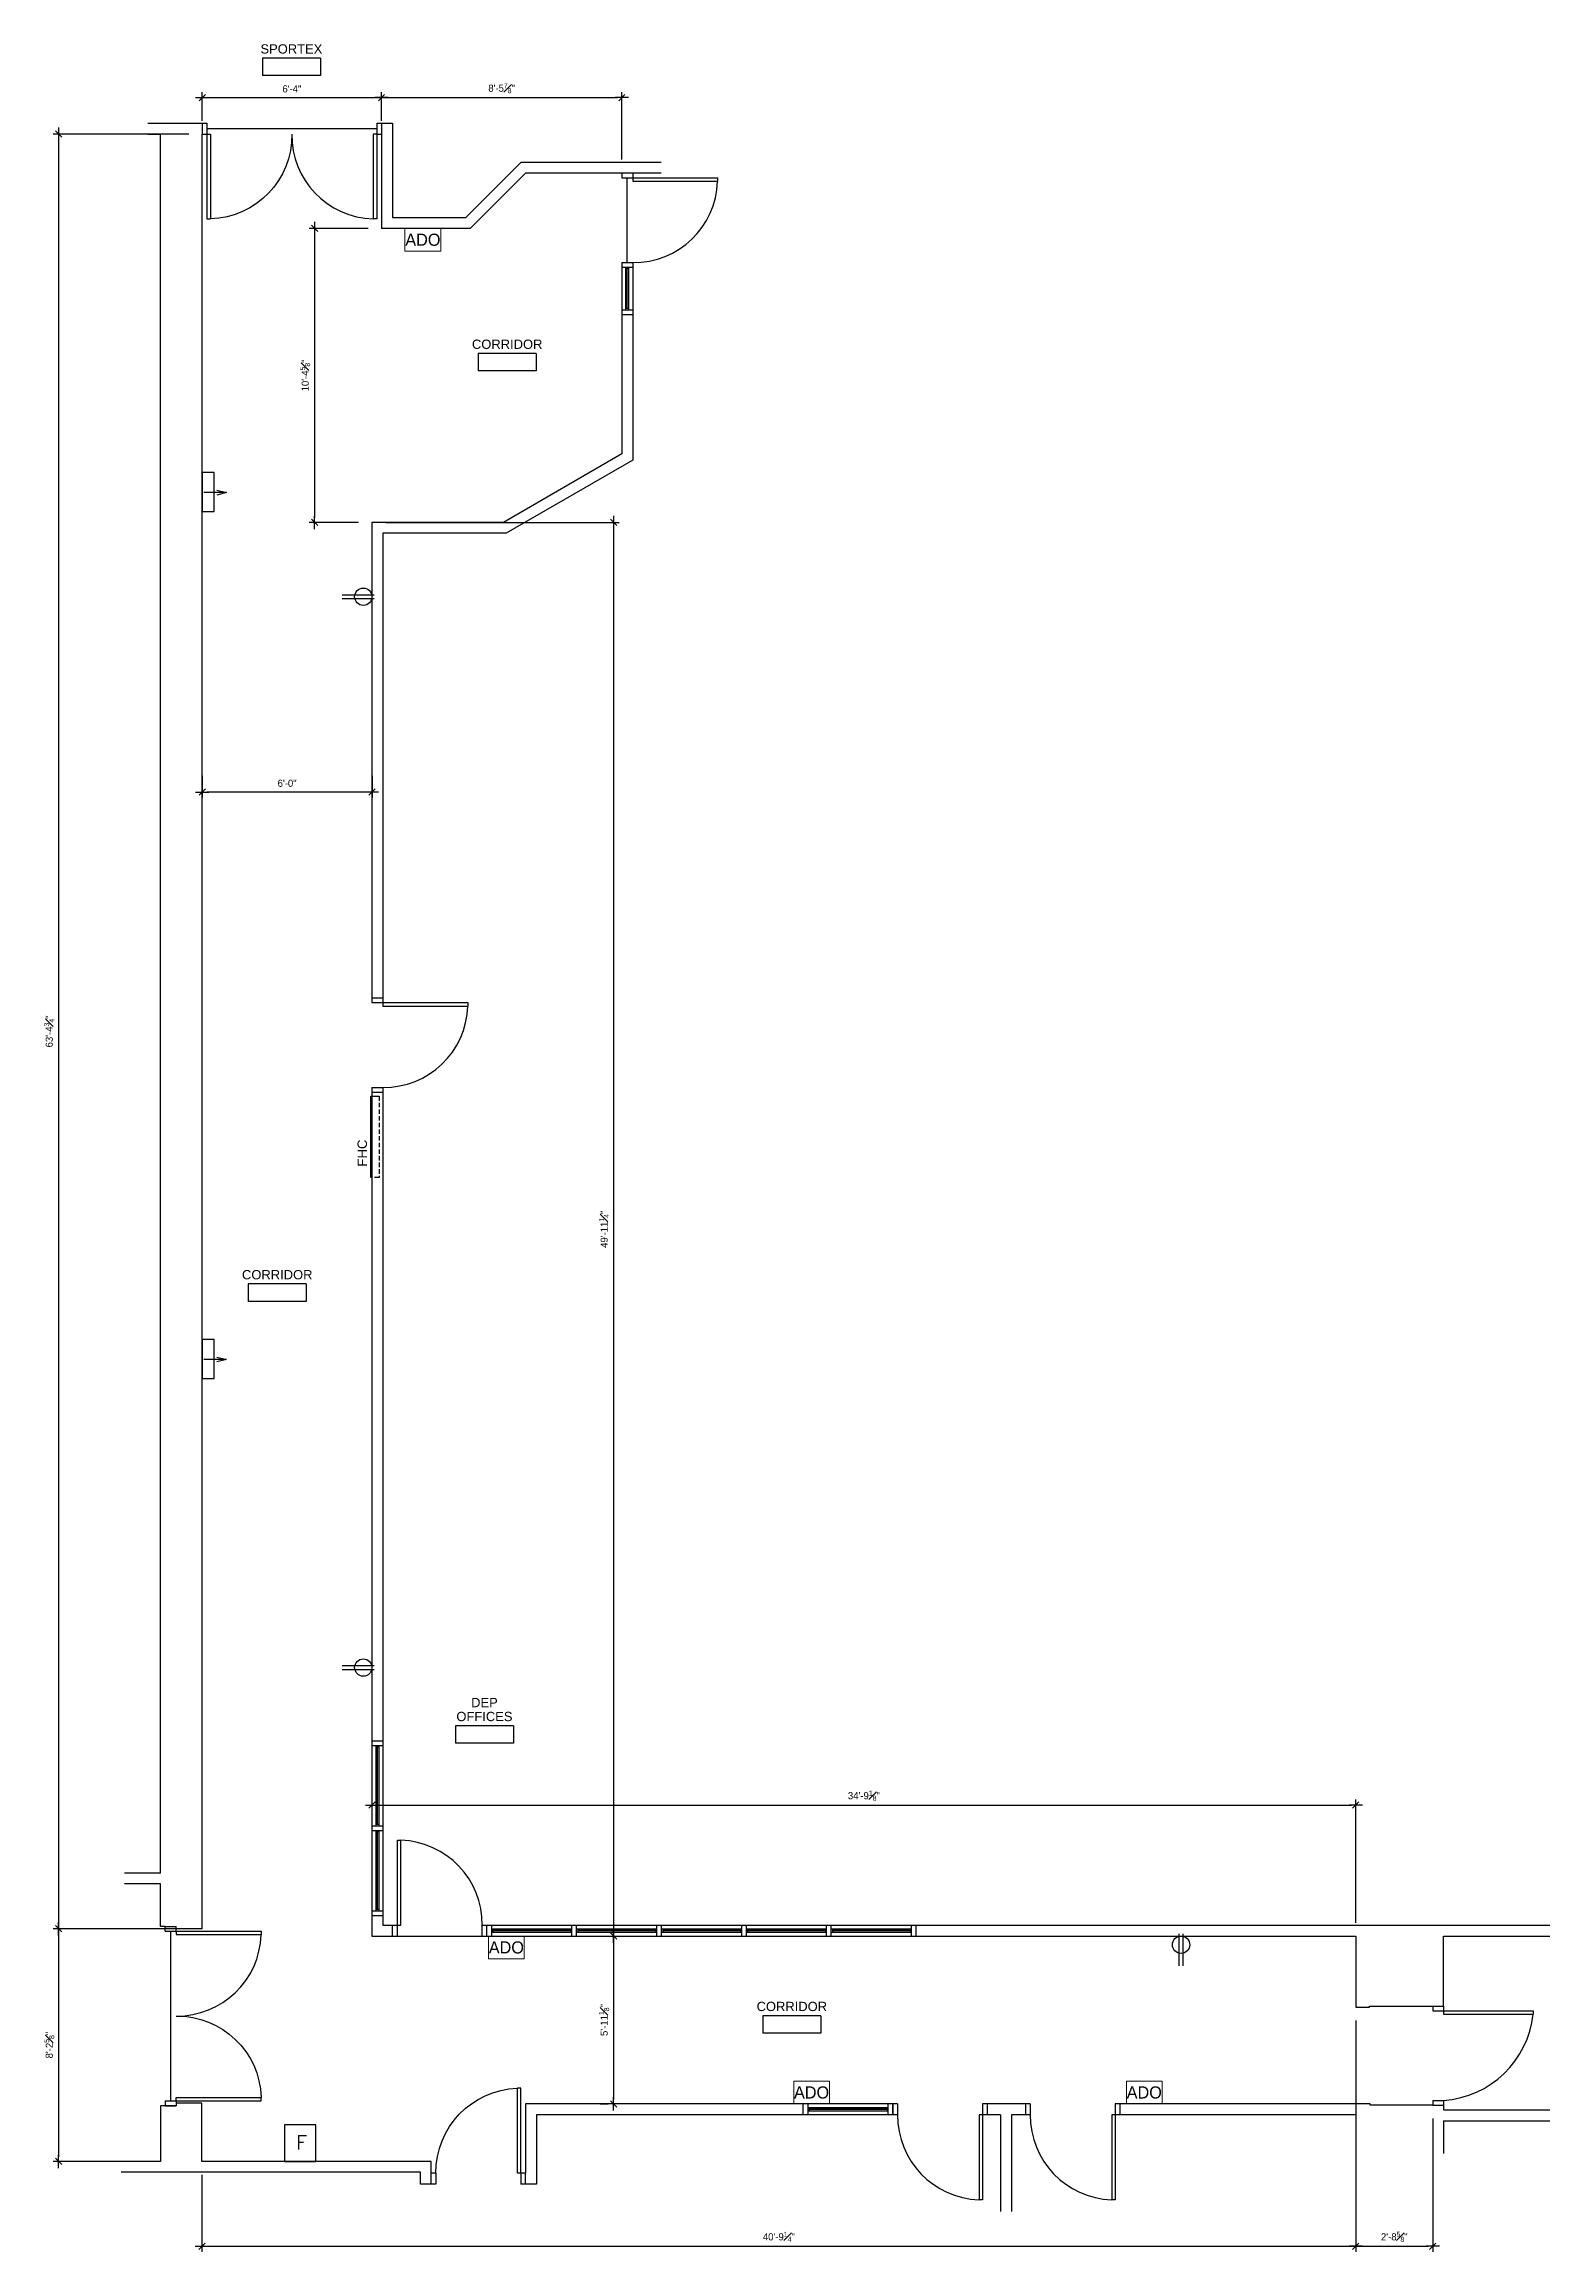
# Model space of a CAD drawing. Header units: inches. Extents: x 570 to 1209, y 2900 to 3836.
import ezdxf
from ezdxf.enums import TextEntityAlignment as Align

# ---------------------------------------------------------------- set-up
doc = ezdxf.new("R2010")
doc.units = ezdxf.units.IN
doc.header["$LTSCALE"] = 15
doc.header["$MEASUREMENT"] = 0
doc.header["$PDMODE"] = 3
doc.linetypes.add('HIDDEN2', pattern=[0.1875, 0.125, -0.0625])
doc.layers.get('DEFPOINTS').update_dxf_attribs({"color": 1})
for name, color, linetype in [('DIMS', 8, 'Continuous'), ('FLOOR', 8, 'Continuous'), ('RMAREA', 8, 'Continuous'), ('RMNAME', 11, 'Continuous'), ('RMNUMBER', 8, 'Continuous'), ('XDOOR', 9, 'Continuous'), ('XFIRE', 1, 'Continuous'), ('XMECHANICAL', 7, 'Continuous'), ('XPLUMBING', 7, 'Continuous'), ('XWALL', 5, 'Continuous'), ('XWINDOW', 8, 'Continuous')]:
    doc.layers.add(name, color=color, linetype=linetype)
doc.layers.add('SYMBOLS - Receptacle & power', color=8, linetype='Continuous', lineweight=13)
doc.styles.add('Arial', font='arial.ttf')
doc.styles.add('DIMENSIONS', font='Dimnsion.shx')
doc.styles.add('Geneva', font='')
doc.styles.get("Standard").update_dxf_attribs({"font": 'romans.shx'})
doc.styles.get('Geneva').set_extended_font_data('Geneva')
doc.dimstyles.new('TT-A-48', dxfattribs={"dimscale": 48, "dimtxt": 0.062992, "dimasz": 0.03906, "dimexe": 0.04921, "dimexo": 0.11811, "dimgap": 0.03937, "dimtad": 1, "dimdec": 4, "dimzin": 3, "dimdsep": 46, "dimlunit": 4, "dimtxsty": 'DIMENSIONS', "dimblk1": 'tick', "dimblk2": 'tick', "dimsah": 1, "dimcen": 0.09, "dimclrd": 256, "dimclre": 256, "dimadec": 0, "dimazin": 0, "dimtfac": 0.7, "dimtdec": 4, "dimtix": 1, "dimtmove": 2, "dimatfit": 3, "dimldrblk": 'arrow', "dimfxl": 0, "dimfrac": 1, "dimtolj": 1, "dimtzin": 0, "dimarcsym": 0})

# ---------------------------------------------------------------- blocks, each defined once
blk = doc.blocks.new('DOOR_36')
at = {"ltscale": 0.1}
for p, q in [((0, 0), (0, 36)), ((1.5, 0), (1.5, 35.99)), ((0, 0), (1.5, 0))]:
    blk.add_line(p, q, dxfattribs=at)
blk.add_line((0, 36), (1.5, 36))
blk.add_arc((0.45, 0.44), 35.56, 359.29126, 88.30061, dxfattribs=at)
blk = doc.blocks.new('RMTAG')
at = {"layer": 'RMNUMBER', "color": 8}
for p, q in [((5, 3), (-5, 3)), ((-5, 3), (-5, 0)), ((5, 3), (5, 0)), ((5, 0), (-5, 0))]:
    blk.add_line(p, q, dxfattribs=at)
at = {"layer": 'RMAREA'}
blk.add_attdef('AREA', text='', height=1.4, dxfattribs=at).set_placement((0, 1.5), align=Align.CENTER)
at = {"layer": 'RMNAME'}
for tag, p in [('ROOM', (0, 6.2)), ('NAME', (0, 3.8))]:
    blk.add_attdef(tag, text='', height=1.6, dxfattribs=at).set_placement(p, align=Align.CENTER)
at = {"layer": 'RMNUMBER'}
blk.add_attdef('RMNO', text='', height=1.6, dxfattribs=at).set_placement((0, 0.7), align=Align.CENTER)
blk = doc.blocks.new('DOOR 38')
at = {"ltscale": 0.1}
for p, q in [((0, -0.03), (38, -0.03)), ((0, -0.03), (0, -1.53)), ((0, -1.53), (37.99, -1.53))]:
    blk.add_line(p, q, dxfattribs=at)
blk.add_line((38, -0.03), (38, -1.53))
blk.add_arc((-2.85, 2.98), 41.08, 273.97644, 353.70209, dxfattribs=at)
blk = doc.blocks.new('tick')
blk.add_line((1.5, 0), (-1.5, 0))
at = {"color": 11}
blk.add_line((-0.71, -0.71), (0.71, 0.71), dxfattribs=at)
blk = doc.blocks.new('Parametric Object-861')
at = {"layer": 'SYMBOLS - Receptacle & power', "lineweight": 25}
for p, q in [((-42.3164, 0), (-42.3418, 703.0212)), ((42.3418, 0), (42.3418, 703.0212))]:
    blk.add_line(p, q, dxfattribs=at)
blk.add_ellipse((0, 465.6582), major_axis=(0, 190.5), ratio=1, dxfattribs=at)
at = {"layer": 'SYMBOLS - Receptacle & power', "color": 0, "flags": 1}
for tag in ['Trip', 'V.A.___Watts', 'Voltage', 'Wire_Size', 'Circuit_#', 'Conduit_Size', 'Circuit_Type', 'Name', 'Remarks', 'Phase___Pole', 'UID', 'ID']:
    blk.add_attdef(tag, (305495.0212, 2966.9788), '', height=0.18, dxfattribs=at)
blk = doc.blocks.new('*D73')
at = {"layer": 'DEFPOINTS', "color": 0}
for p in [(637.51, 3797.78), (576.62, 3037.04), (637.51, 3037.04)]:
    blk.add_point(p, dxfattribs=at)
at = {"layer": 'DIMS', "lineweight": -2}
for p, q in [((631.84, 3797.78), (574.26, 3797.78)), ((576.62, 3795.9), (576.62, 3038.92)), ((631.84, 3037.04), (574.26, 3037.04))]:
    blk.add_line(p, q, dxfattribs=at)
at = {"layer": 'DIMS', "lineweight": -2, "xscale": 1.87488, "yscale": 1.87488, "zscale": 1.87488}
for p, rotation in [((576.62, 3797.78), 90), ((576.62, 3037.04), 270)]:
    blk.add_blockref('tick', p, dxfattribs=dict(at, rotation=rotation))
at = {"layer": 'DIMS', "color": 0, "insert": (572.62, 3417.41), "char_height": 3.0236, "attachment_point": 5, "rotation": 90, "style": 'DIMENSIONS'}
blk.add_mtext('\\A1;63\'-4{\\H0.700000x;\\S3#4;}"', dxfattribs=at)
blk = doc.blocks.new('arrow')
at = {"color": 0}
blk.add_solid([(-2.78, -0.39), (-2.47, -0.02), (0, 0), (-2.29, 0.42)], dxfattribs=at)
blk = doc.blocks.new('*D74')
at = {"layer": 'DEFPOINTS', "color": 0}
for p in [(637.51, 3531.42), (709.48, 3531.42), (637.51, 3518.88)]:
    blk.add_point(p, dxfattribs=at)
at = {"layer": 'DIMS', "lineweight": -2}
for p, q in [((637.51, 3525.75), (637.51, 3516.52)), ((707.6, 3518.88), (639.38, 3518.88)), ((709.48, 3525.75), (709.48, 3516.52))]:
    blk.add_line(p, q, dxfattribs=at)
at = {"layer": 'DIMS', "lineweight": -2, "xscale": 1.87488, "yscale": 1.87488, "zscale": 1.87488, "rotation": 180}
blk.add_blockref('tick', (637.51, 3518.88), dxfattribs=at)
at = {"layer": 'DIMS', "lineweight": -2, "xscale": 1.87488, "yscale": 1.87488, "zscale": 1.87488}
blk.add_blockref('tick', (709.48, 3518.88), dxfattribs=at)
at = {"layer": 'DIMS', "color": 0, "insert": (673.49, 3522.57), "char_height": 3.024, "attachment_point": 5, "style": 'DIMENSIONS'}
blk.add_mtext('\\A1;6\'-0"', dxfattribs=at)
blk = doc.blocks.new('*D75')
at = {"layer": 'DEFPOINTS', "color": 0}
for p in [(713.51, 3813.22), (637.51, 3797.78), (713.51, 3797.78)]:
    blk.add_point(p, dxfattribs=at)
at = {"layer": 'DIMS', "lineweight": -2}
for p, q in [((637.51, 3803.45), (637.51, 3815.58)), ((639.38, 3813.22), (711.63, 3813.22)), ((713.51, 3803.45), (713.51, 3815.58))]:
    blk.add_line(p, q, dxfattribs=at)
at = {"layer": 'DIMS', "lineweight": -2, "xscale": 1.87488, "yscale": 1.87488, "zscale": 1.87488, "rotation": 180}
blk.add_blockref('tick', (637.51, 3813.22), dxfattribs=at)
at = {"layer": 'DIMS', "lineweight": -2, "xscale": 1.87488, "yscale": 1.87488, "zscale": 1.87488}
blk.add_blockref('tick', (713.51, 3813.22), dxfattribs=at)
at = {"layer": 'DIMS', "color": 0, "insert": (675.51, 3816.91), "char_height": 3.024, "attachment_point": 5, "style": 'DIMENSIONS'}
blk.add_mtext('\\A1;6\'-4"', dxfattribs=at)
blk = doc.blocks.new('*D76')
at = {"layer": 'DEFPOINTS', "color": 0}
for p in [(815.4, 3813.22), (713.51, 3797.78), (815.4, 3781.29)]:
    blk.add_point(p, dxfattribs=at)
at = {"layer": 'DIMS', "lineweight": -2}
for p, q in [((713.51, 3803.45), (713.51, 3815.58)), ((715.38, 3813.22), (813.52, 3813.22)), ((815.4, 3786.96), (815.4, 3815.58))]:
    blk.add_line(p, q, dxfattribs=at)
at = {"layer": 'DIMS', "lineweight": -2, "xscale": 1.87488, "yscale": 1.87488, "zscale": 1.87488, "rotation": 180}
blk.add_blockref('tick', (713.51, 3813.22), dxfattribs=at)
at = {"layer": 'DIMS', "lineweight": -2, "xscale": 1.87488, "yscale": 1.87488, "zscale": 1.87488}
blk.add_blockref('tick', (815.4, 3813.22), dxfattribs=at)
at = {"layer": 'DIMS', "color": 0, "insert": (764.45, 3817.22), "char_height": 3.0236, "attachment_point": 5, "style": 'DIMENSIONS'}
blk.add_mtext('\\A1;8\'-5{\\H0.700000x;\\S7#8;}"', dxfattribs=at)
blk = doc.blocks.new('*D80')
at = {"layer": 'DEFPOINTS', "color": 0}
for p in [(709.48, 3633.17), (709.48, 3033.92), (811.92, 3033.92)]:
    blk.add_point(p, dxfattribs=at)
at = {"layer": 'DIMS', "lineweight": -2}
for p, q in [((715.15, 3633.17), (814.28, 3633.17)), ((811.92, 3631.29), (811.92, 3035.79)), ((715.15, 3033.92), (814.28, 3033.92))]:
    blk.add_line(p, q, dxfattribs=at)
at = {"layer": 'DIMS', "lineweight": -2, "xscale": 1.87488, "yscale": 1.87488, "zscale": 1.87488}
for p, rotation in [((811.92, 3633.17), 90), ((811.92, 3033.92), 270)]:
    blk.add_blockref('tick', p, dxfattribs=dict(at, rotation=rotation))
at = {"layer": 'DIMS', "color": 0, "insert": (807.91, 3333.54), "char_height": 3.0236, "attachment_point": 5, "rotation": 90, "style": 'DIMENSIONS'}
blk.add_mtext('\\A1;49\'-11{\\H0.700000x;\\S1#4;}"', dxfattribs=at)
blk = doc.blocks.new('*D81')
at = {"layer": 'DEFPOINTS', "color": 0}
for p in [(1126.6, 3089.44), (709.48, 3033.92), (1126.6, 3033.92)]:
    blk.add_point(p, dxfattribs=at)
at = {"layer": 'DIMS', "lineweight": -2}
for p, q in [((709.48, 3039.58), (709.48, 3091.8)), ((711.35, 3089.44), (1124.73, 3089.44)), ((1126.6, 3039.58), (1126.6, 3091.8))]:
    blk.add_line(p, q, dxfattribs=at)
at = {"layer": 'DIMS', "lineweight": -2, "xscale": 1.87488, "yscale": 1.87488, "zscale": 1.87488, "rotation": 180}
blk.add_blockref('tick', (709.48, 3089.44), dxfattribs=at)
at = {"layer": 'DIMS', "lineweight": -2, "xscale": 1.87488, "yscale": 1.87488, "zscale": 1.87488}
blk.add_blockref('tick', (1126.6, 3089.44), dxfattribs=at)
at = {"layer": 'DIMS', "color": 0, "insert": (918.04, 3093.44), "char_height": 3.0236, "attachment_point": 5, "style": 'DIMENSIONS'}
blk.add_mtext('\\A1;34\'-9{\\H0.700000x;\\S1#8;}"', dxfattribs=at)
blk = doc.blocks.new('*D82')
at = {"layer": 'DEFPOINTS', "color": 0}
for p in [(1126.6, 3003.79), (637.35, 2938.42), (1126.6, 2902.44)]:
    blk.add_point(p, dxfattribs=at)
at = {"layer": 'DIMS', "lineweight": -2}
for p, q in [((1126.6, 2998.12), (1126.6, 2900.08)), ((637.35, 2932.75), (637.35, 2900.08)), ((639.23, 2902.44), (1124.73, 2902.44))]:
    blk.add_line(p, q, dxfattribs=at)
at = {"layer": 'DIMS', "lineweight": -2, "xscale": 1.87488, "yscale": 1.87488, "zscale": 1.87488, "rotation": 180}
blk.add_blockref('tick', (637.35, 2902.44), dxfattribs=at)
at = {"layer": 'DIMS', "lineweight": -2, "xscale": 1.87488, "yscale": 1.87488, "zscale": 1.87488}
blk.add_blockref('tick', (1126.6, 2902.44), dxfattribs=at)
at = {"layer": 'DIMS', "color": 0, "insert": (881.98, 2906.45), "char_height": 3.0236, "attachment_point": 5, "style": 'DIMENSIONS'}
blk.add_mtext('\\A1;40\'-9{\\H0.700000x;\\S1#4;}"', dxfattribs=at)
blk = doc.blocks.new('*D83')
at = {"layer": 'DEFPOINTS', "color": 0}
for p in [(637.51, 3037.04), (576.62, 2938.42), (619.85, 2938.42)]:
    blk.add_point(p, dxfattribs=at)
at = {"layer": 'DIMS', "lineweight": -2}
for p, q in [((631.84, 3037.04), (574.26, 3037.04)), ((576.62, 3035.17), (576.62, 2940.29)), ((614.18, 2938.42), (574.26, 2938.42))]:
    blk.add_line(p, q, dxfattribs=at)
at = {"layer": 'DIMS', "lineweight": -2, "xscale": 1.87488, "yscale": 1.87488, "zscale": 1.87488}
for p, rotation in [((576.62, 3037.04), 90), ((576.62, 2938.42), 270)]:
    blk.add_blockref('tick', p, dxfattribs=dict(at, rotation=rotation))
at = {"layer": 'DIMS', "color": 0, "insert": (572.62, 2987.73), "char_height": 3.0236, "attachment_point": 5, "rotation": 90, "style": 'DIMENSIONS'}
blk.add_mtext('\\A1;8\'-2{\\H0.700000x;\\S5#8;}"', dxfattribs=at)
blk = doc.blocks.new('*D84')
at = {"layer": 'DEFPOINTS', "color": 0}
for p in [(811.92, 3033.92), (811.92, 2962.79), (811.92, 2962.79)]:
    blk.add_point(p, dxfattribs=at)
at = {"layer": 'DIMS', "lineweight": -2}
for p, q in [((806.25, 3033.92), (809.55, 3033.92)), ((811.92, 3032.04), (811.92, 2964.67)), ((806.25, 2962.79), (809.55, 2962.79))]:
    blk.add_line(p, q, dxfattribs=at)
at = {"layer": 'DIMS', "lineweight": -2, "xscale": 1.87488, "yscale": 1.87488, "zscale": 1.87488}
for p, rotation in [((811.92, 3033.92), 90), ((811.92, 2962.79), 270)]:
    blk.add_blockref('tick', p, dxfattribs=dict(at, rotation=rotation))
at = {"layer": 'DIMS', "color": 0, "insert": (807.91, 2998.35), "char_height": 3.0236, "attachment_point": 5, "rotation": 90, "style": 'DIMENSIONS'}
blk.add_mtext('\\A1;5\'-11{\\H0.700000x;\\S1#8;}"', dxfattribs=at)
blk = doc.blocks.new('*D85')
at = {"layer": 'DEFPOINTS', "color": 0}
for p in [(1126.6, 3003.79), (1159.23, 2962.29), (1159.23, 2902.44)]:
    blk.add_point(p, dxfattribs=at)
at = {"layer": 'DIMS', "lineweight": -2}
for p, q in [((1126.6, 2998.12), (1126.6, 2900.08)), ((1159.23, 2956.62), (1159.23, 2900.08)), ((1128.48, 2902.44), (1157.35, 2902.44))]:
    blk.add_line(p, q, dxfattribs=at)
at = {"layer": 'DIMS', "lineweight": -2, "xscale": 1.87488, "yscale": 1.87488, "zscale": 1.87488, "rotation": 180}
blk.add_blockref('tick', (1126.6, 2902.44), dxfattribs=at)
at = {"layer": 'DIMS', "lineweight": -2, "xscale": 1.87488, "yscale": 1.87488, "zscale": 1.87488}
blk.add_blockref('tick', (1159.23, 2902.44), dxfattribs=at)
at = {"layer": 'DIMS', "color": 0, "insert": (1142.92, 2906.45), "char_height": 3.0236, "attachment_point": 5, "style": 'DIMENSIONS'}
blk.add_mtext('\\A1;2\'-8{\\H0.700000x;\\S5#8;}"', dxfattribs=at)
blk = doc.blocks.new('*D86')
at = {"layer": 'DEFPOINTS', "color": 0}
for p in [(713.51, 3757.78), (685.14, 3633.17), (709.48, 3633.17)]:
    blk.add_point(p, dxfattribs=at)
at = {"layer": 'DIMS', "lineweight": -2}
for p, q in [((707.84, 3757.78), (682.78, 3757.78)), ((685.14, 3755.9), (685.14, 3635.04)), ((703.81, 3633.17), (682.78, 3633.17))]:
    blk.add_line(p, q, dxfattribs=at)
at = {"layer": 'DIMS', "lineweight": -2, "xscale": 1.87488, "yscale": 1.87488, "zscale": 1.87488}
for p, rotation in [((685.14, 3757.78), 90), ((685.14, 3633.17), 270)]:
    blk.add_blockref('tick', p, dxfattribs=dict(at, rotation=rotation))
at = {"layer": 'DIMS', "color": 0, "insert": (681.14, 3695.47), "char_height": 3.0236, "attachment_point": 5, "rotation": 90, "style": 'DIMENSIONS'}
blk.add_mtext('\\A1;10\'-4{\\H0.700000x;\\S5#8;}"', dxfattribs=at)

msp = doc.modelspace()

# ---------------------------------------------------------------- linework, layer by layer
at = {"layer": 'FLOOR'}
for p, q in [((639.50917, 3800.09177), (711.50917, 3800.09177)), ((817.70797, 3743.29057), (817.70797, 3779.29057)), ((624.166, 2964.04057), (624.166, 3036.04057))]:
    msp.add_line(p, q, dxfattribs=at)
at = {"layer": 'SYMBOLS - Receptacle & power', "lineweight": 18, "flags": 128}
for points in [[(723.46859, 3757.77927), (738.62607, 3757.77927), (738.62607, 3748.1336), (723.46859, 3748.1336)], [(758.86209, 3033.91557), (774.01957, 3033.91557), (774.01957, 3024.2699), (758.86209, 3024.2699)], [(888.26976, 2972.43624), (903.42724, 2972.43624), (903.42724, 2962.79057), (888.26976, 2962.79057)], [(1029.3359, 2972.43624), (1044.49338, 2972.43624), (1044.49338, 2962.79057), (1029.3359, 2962.79057)]]:
    msp.add_lwpolyline(points, close=True, dxfattribs=at)
at = {"layer": 'XDOOR'}
for p, q in [((637.50917, 3802.40427), (637.50917, 3797.77927)), ((639.50917, 3802.40427), (639.50917, 3797.77927)), ((711.50917, 3802.40427), (711.50917, 3797.77927)), ((713.50917, 3802.40427), (713.50917, 3797.77927)), ((815.39547, 3781.29057), (820.02047, 3781.29057)), ((815.39547, 3741.29057), (820.02047, 3741.29057)), ((709.4785, 3431.66557), (714.1035, 3431.66557)), ((709.4785, 3391.66557), (714.1035, 3391.66557)), ((621.8535, 3038.04057), (626.4785, 3038.04057)), ((621.8535, 3036.04057), (626.4785, 3036.04057)), ((718.2285, 3033.91557), (718.2285, 3038.54057)), ((758.2285, 3033.91557), (758.2285, 3038.54057)), ((760.2285, 3033.91557), (760.2285, 3038.54057)), ((796.2285, 3033.91557), (796.2285, 3038.54057)), ((832.2285, 3033.91557), (832.2285, 3038.54057)), ((868.2285, 3033.91557), (868.2285, 3038.54057)), ((904.2285, 3033.91557), (904.2285, 3038.54057)), ((1159.2285, 3004.29057), (1163.8535, 3004.29057)), ((621.8535, 2964.04057), (626.4785, 2964.04057)), ((621.8535, 2964.04057), (621.8535, 2962.04057)), ((621.8535, 2962.04057), (626.4785, 2962.04057)), ((894.3535, 2958.16557), (894.3535, 2962.79057)), ((930.3535, 2962.79057), (930.3535, 2958.16557)), ((970.3535, 2962.79057), (970.3535, 2958.16557)), ((986.6035, 2962.79057), (986.6035, 2958.16557)), ((1026.6035, 2962.79057), (1026.6035, 2958.16557)), ((1159.2285, 2962.29057), (1163.8535, 2962.29057)), ((734.6035, 2928.79057), (734.6035, 2933.41557)), ((774.6035, 2928.79057), (774.6035, 2933.41557))]:
    msp.add_line(p, q, dxfattribs=at)
at = {"layer": 'XFIRE'}
for p, q in [((708.9785, 3355.54057), (708.9785, 3389.91557)), ((709.4785, 3389.91557), (709.4785, 3355.54057)), ((709.4785, 3389.91557), (712.4785, 3389.91557)), ((709.4785, 3355.54057), (708.9785, 3355.54057))]:
    msp.add_line(p, q, dxfattribs=at)
at = {"layer": 'XFIRE', "linetype": 'HIDDEN2'}
for p, q in [((708.9785, 3389.91557), (710.9785, 3389.91557)), ((712.4785, 3389.91557), (712.4785, 3355.54057)), ((712.4785, 3355.54057), (709.4785, 3355.54057))]:
    msp.add_line(p, q, dxfattribs=at)
at = {"layer": 'XMECHANICAL'}
for points in [[(637.50917, 3637.77927), (642.50917, 3637.77927), (642.50917, 3654.27927), (637.50917, 3654.27927)], [(637.50917, 3270.27927), (642.50917, 3270.27927), (642.50917, 3286.77927), (637.50917, 3286.77927)]]:
    msp.add_lwpolyline(points, close=True, dxfattribs=at)
at = {"layer": 'XPLUMBING'}
msp.add_lwpolyline([(672.3535, 2938.41557), (685.6035, 2938.41557), (685.6035, 2953.91557), (672.3535, 2953.91557)], close=True, dxfattribs=at)
at = {"layer": 'XWALL'}
for p, q in [((614.41115, 3802.40427), (639.50917, 3802.40427)), ((711.50917, 3802.40427), (718.13417, 3802.40427)), ((718.13417, 3802.40427), (718.13417, 3762.40427)), ((614.41115, 3797.77927), (619.8535, 3797.77927)), ((619.8535, 3060.66557), (619.8535, 3797.77927)), ((637.50917, 3037.04057), (637.50917, 3797.77927)), ((637.50917, 3797.77927), (639.50917, 3797.77927)), ((711.50917, 3797.77927), (713.50917, 3797.77927)), ((713.50917, 3797.77927), (713.50917, 3757.77927)), ((749.21844, 3762.40427), (772.72974, 3785.91557)), ((751.13417, 3757.77927), (774.64547, 3781.29057)), ((772.72974, 3785.91557), (832.02047, 3785.91557)), ((774.64547, 3781.29057), (815.39547, 3781.29057)), ((815.39547, 3781.29057), (815.39547, 3779.29057)), ((820.02047, 3781.29057), (820.02047, 3779.29057)), ((820.02047, 3781.29057), (832.02047, 3781.29057)), ((815.39547, 3779.29057), (820.02047, 3779.29057)), ((718.13417, 3762.40427), (749.21844, 3762.40427)), ((751.13417, 3757.77927), (713.50917, 3757.77927)), ((815.39547, 3743.29057), (820.02047, 3743.29057)), ((815.39547, 3743.29057), (815.39547, 3721.29057)), ((820.02047, 3743.29057), (820.02047, 3659.49533)), ((815.39547, 3721.29057), (815.39547, 3662.16557)), ((815.39547, 3662.16557), (765.166, 3633.16557)), ((820.02047, 3659.49533), (766.40527, 3628.54057)), ((637.50917, 3637.77927), (637.50917, 3654.27927)), ((765.166, 3633.16557), (709.4785, 3633.16557)), ((709.4785, 3633.16557), (709.4785, 3429.66557)), ((714.1035, 3628.54057), (714.1035, 3429.66557)), ((766.40527, 3628.54057), (714.1035, 3628.54057)), ((709.4785, 3429.66557), (714.1035, 3429.66557)), ((709.4785, 3393.66557), (714.1035, 3393.66557)), ((709.4785, 3393.66557), (709.4785, 3389.91557)), ((709.4785, 3393.66557), (709.4785, 3033.91557)), ((714.1035, 3393.66557), (714.1035, 3038.54057)), ((637.50917, 3270.27927), (637.50917, 3286.77927)), ((619.8535, 3060.66557), (604.55895, 3060.66557)), ((619.8535, 3056.04057), (604.55895, 3056.04057)), ((619.8535, 3038.04057), (619.8535, 3056.04057)), ((621.8535, 3038.04057), (619.8535, 3038.04057)), ((621.8535, 3036.04057), (621.8535, 3038.04057)), ((626.4785, 3036.04057), (626.4785, 3038.04057)), ((637.50917, 3037.04057), (626.4785, 3037.04057)), ((709.4785, 3033.91557), (720.2285, 3033.91557)), ((714.1035, 3038.54057), (720.2285, 3038.54057)), ((720.2285, 3033.91557), (720.2285, 3038.54057)), ((756.2285, 3033.91557), (756.2285, 3038.54057)), ((756.2285, 3033.91557), (1126.6035, 3033.91557)), ((756.4785, 3038.54057), (1208.88104, 3038.54057)), ((1126.6035, 3033.91557), (1126.6035, 3003.79057)), ((1163.8535, 3004.29057), (1163.8535, 3033.91557)), ((1163.8535, 3033.91557), (1208.88104, 3033.91557)), ((1132.4785, 3003.79057), (1132.4785, 3004.29057)), ((1132.4785, 3004.29057), (1159.2285, 3004.29057)), ((1159.2285, 3004.29057), (1159.2285, 3002.29057)), ((1163.8535, 3004.29057), (1163.8535, 3002.29057)), ((1126.6035, 3003.79057), (1132.4785, 3003.79057)), ((1159.2285, 3002.29057), (1163.8535, 3002.29057)), ((619.8535, 2962.04057), (619.8535, 2938.41557)), ((626.4785, 2962.04057), (619.8535, 2962.04057)), ((626.4785, 2964.04057), (626.4785, 2962.04057)), ((637.3535, 2963.04057), (626.4785, 2963.04057)), ((637.3535, 2938.41557), (637.3535, 2963.04057)), ((932.3535, 2962.79057), (774.6035, 2962.79057)), ((774.6035, 2962.79057), (774.6035, 2933.41557)), ((932.3535, 2958.16557), (779.2285, 2958.16557)), ((779.2285, 2958.16557), (779.2285, 2928.79057)), ((932.3535, 2962.79057), (932.3535, 2958.16557)), ((988.6035, 2962.79057), (968.3535, 2962.79057)), ((968.3535, 2962.79057), (968.3535, 2958.16557)), ((975.9785, 2958.16557), (968.3535, 2958.16557)), ((975.9785, 2958.16557), (975.9785, 2917.11571)), ((988.6035, 2958.16557), (980.6035, 2958.16557)), ((980.6035, 2958.16557), (980.6035, 2917.11571)), ((988.6035, 2962.79057), (988.6035, 2958.16557)), ((1132.7285, 2962.79057), (1024.6035, 2962.79057)), ((1024.6035, 2962.79057), (1024.6035, 2958.16557)), ((1126.6035, 2958.16557), (1024.6035, 2958.16557)), ((1126.6035, 2958.16557), (1126.6035, 2941.70282)), ((1132.7285, 2962.29057), (1132.7285, 2962.79057)), ((1159.2285, 2962.29057), (1132.7285, 2962.29057)), ((1159.2285, 2964.29057), (1163.8535, 2964.29057)), ((1159.2285, 2964.29057), (1159.2285, 2962.29057)), ((1163.8535, 2964.29057), (1163.8535, 2960.29057)), ((1163.8535, 2960.29057), (1208.88104, 2960.29057)), ((1163.8535, 2955.66557), (1163.8535, 2941.70282)), ((1163.8535, 2955.66557), (1208.88104, 2955.66557)), ((619.8535, 2938.41557), (603.15758, 2938.41557)), ((729.9785, 2933.79057), (603.15758, 2933.79057)), ((734.6035, 2938.41557), (637.3535, 2938.41557)), ((729.9785, 2928.79057), (729.9785, 2933.79057)), ((734.6035, 2933.41557), (734.6035, 2938.41557)), ((736.6035, 2933.41557), (734.6035, 2933.41557)), ((736.6035, 2933.41557), (736.6035, 2928.79057)), ((774.6035, 2933.41557), (772.6035, 2933.41557)), ((772.6035, 2933.41557), (772.6035, 2928.79057)), ((736.6035, 2928.79057), (729.9785, 2928.79057)), ((774.6035, 2928.79057), (772.6035, 2928.79057)), ((779.2285, 2928.79057), (772.6035, 2928.79057))]:
    msp.add_line(p, q, dxfattribs=at)
at = {"layer": 'XWINDOW'}
for p, q in [((817.02047, 3741.29057), (817.02047, 3723.29057)), ((817.02047, 3741.29057), (818.39547, 3741.29057)), ((818.39547, 3740.79057), (817.02047, 3740.79057)), ((817.68297, 3723.79057), (817.68297, 3740.79057)), ((817.73297, 3723.79057), (817.73297, 3740.79057)), ((818.39547, 3723.29057), (818.39547, 3741.29057)), ((815.39547, 3723.29057), (820.02047, 3723.29057)), ((815.39547, 3721.29057), (820.02047, 3721.29057)), ((818.39547, 3723.79057), (817.02047, 3723.79057)), ((709.4785, 3116.66557), (714.1035, 3116.66557)), ((709.4785, 3114.66557), (714.1035, 3114.66557)), ((711.1035, 3114.66557), (711.1035, 3080.66557)), ((711.1035, 3114.66557), (712.4785, 3114.66557)), ((712.4785, 3114.16557), (711.1035, 3114.16557)), ((711.766, 3081.16557), (711.766, 3114.16557)), ((711.816, 3081.16557), (711.816, 3114.16557)), ((712.4785, 3080.66557), (712.4785, 3114.66557)), ((709.4785, 3080.66557), (714.1035, 3080.66557)), ((712.4785, 3081.16557), (711.1035, 3081.16557)), ((709.4785, 3078.66557), (714.1035, 3078.66557)), ((711.1035, 3078.66557), (711.1035, 3044.66557)), ((712.4785, 3078.16557), (711.1035, 3078.16557)), ((711.766, 3045.16557), (711.766, 3078.16557)), ((711.816, 3045.16557), (711.816, 3078.16557)), ((712.4785, 3044.66557), (712.4785, 3078.66557)), ((709.4785, 3044.66557), (714.1035, 3044.66557)), ((709.4785, 3042.66557), (714.1035, 3042.66557)), ((712.4785, 3045.16557), (711.1035, 3045.16557)), ((794.2285, 3036.91557), (760.2285, 3036.91557)), ((760.2285, 3035.54057), (794.2285, 3035.54057)), ((760.7285, 3036.91557), (760.7285, 3035.54057)), ((793.7285, 3036.25307), (760.7285, 3036.25307)), ((793.7285, 3036.20307), (760.7285, 3036.20307)), ((793.7285, 3036.91557), (793.7285, 3035.54057)), ((794.2285, 3033.91557), (794.2285, 3038.54057)), ((796.2285, 3033.91557), (796.2285, 3038.54057)), ((830.2285, 3036.91557), (796.2285, 3036.91557)), ((796.2285, 3035.54057), (830.2285, 3035.54057)), ((796.7285, 3036.91557), (796.7285, 3035.54057)), ((829.7285, 3036.25307), (796.7285, 3036.25307)), ((829.7285, 3036.20307), (796.7285, 3036.20307)), ((829.7285, 3036.91557), (829.7285, 3035.54057)), ((830.2285, 3033.91557), (830.2285, 3038.54057)), ((832.2285, 3033.91557), (832.2285, 3038.54057)), ((866.2285, 3036.91557), (832.2285, 3036.91557)), ((832.2285, 3035.54057), (866.2285, 3035.54057)), ((832.7285, 3036.91557), (832.7285, 3035.54057)), ((865.7285, 3036.25307), (832.7285, 3036.25307)), ((865.7285, 3036.20307), (832.7285, 3036.20307)), ((865.7285, 3036.91557), (865.7285, 3035.54057)), ((866.2285, 3033.91557), (866.2285, 3038.54057)), ((868.2285, 3033.91557), (868.2285, 3038.54057)), ((902.2285, 3036.91557), (868.2285, 3036.91557)), ((868.2285, 3035.54057), (902.2285, 3035.54057)), ((868.7285, 3036.91557), (868.7285, 3035.54057)), ((901.7285, 3036.25307), (868.7285, 3036.25307)), ((901.7285, 3036.20307), (868.7285, 3036.20307)), ((901.7285, 3036.91557), (901.7285, 3035.54057)), ((902.2285, 3033.91557), (902.2285, 3038.54057)), ((904.2285, 3033.91557), (904.2285, 3038.54057)), ((938.2285, 3036.91557), (904.2285, 3036.91557)), ((904.2285, 3035.54057), (938.2285, 3035.54057)), ((904.7285, 3036.91557), (904.7285, 3035.54057)), ((937.7285, 3036.25307), (904.7285, 3036.25307)), ((937.7285, 3036.20307), (904.7285, 3036.20307)), ((937.7285, 3036.91557), (937.7285, 3035.54057)), ((938.2285, 3033.91557), (938.2285, 3038.54057)), ((940.2285, 3033.91557), (940.2285, 3038.54057)), ((892.3535, 2958.16557), (892.3535, 2962.79057)), ((894.3535, 2958.16557), (894.3535, 2962.79057)), ((928.3535, 2961.16557), (894.3535, 2961.16557)), ((894.3535, 2959.79057), (928.3535, 2959.79057)), ((894.8535, 2961.16557), (894.8535, 2959.79057)), ((927.8535, 2960.50307), (894.8535, 2960.50307)), ((927.8535, 2960.45307), (894.8535, 2960.45307)), ((927.8535, 2961.16557), (927.8535, 2959.79057)), ((928.3535, 2958.16557), (928.3535, 2962.79057)), ((930.3535, 2958.16557), (930.3535, 2962.79057))]:
    msp.add_line(p, q, dxfattribs=at)

# ---------------------------------------------------------------- block references
at = {"layer": 'RMNAME'}
ref = msp.add_blockref('RMTAG', (675.30364, 3822.56095), dxfattribs=dict(at, xscale=2.456692913385268, yscale=2.456692913386178, zscale=1.3))
ref.add_attrib('NAME', 'SPORTEX', dxfattribs={"height": 3.930709, "style": 'Arial'}).set_placement((675.30364, 3831.89638), align=Align.CENTER)
ref = msp.add_blockref('RMTAG', (766.80254, 3697.38428), dxfattribs=dict(at, xscale=2.456692913385268, yscale=2.456692913386178, zscale=1.3))
ref.add_attrib('NAME', 'CORRIDOR', dxfattribs={"height": 3.930709, "style": 'Arial'}).set_placement((766.80254, 3706.71971), align=Align.CENTER)
ref = msp.add_blockref('RMTAG', (669.30191, 3302.97514), dxfattribs=dict(at, xscale=2.456692913385268, yscale=2.456692913386178, zscale=1.3))
ref.add_attrib('NAME', 'CORRIDOR', dxfattribs={"height": 3.930709, "style": 'Arial'}).set_placement((669.30191, 3312.31057), align=Align.CENTER)
ref = msp.add_blockref('RMTAG', (757.15013, 3115.71079), dxfattribs=dict(at, xscale=2.456692913385268, yscale=2.456692913386178, zscale=1.3))
ref.add_attrib('ROOM', 'DEP', dxfattribs={"height": 3.930709, "style": 'Arial'}).set_placement((757.15013, 3130.94229), align=Align.CENTER)
ref.add_attrib('NAME', 'OFFICES', dxfattribs={"height": 3.930709, "style": 'Arial'}).set_placement((757.15013, 3125.04623), align=Align.CENTER)
ref = msp.add_blockref('RMTAG', (887.49083, 2992.80209), dxfattribs=dict(at, xscale=2.456692913385268, yscale=2.456692913386178, zscale=1.3))
ref.add_attrib('NAME', 'CORRIDOR', dxfattribs={"height": 3.930709, "style": 'Arial'}).set_placement((887.49083, 3002.13752), align=Align.CENTER)
at = {"layer": 'SYMBOLS - Receptacle & power', "xscale": 0.01929133858267716, "yscale": 0.01929133858267716, "zscale": 0.01929133858267716, "rotation": 270}
for p in [(696.82033, 3601.66557), (696.82033, 3147.76354)]:
    msp.add_blockref('Parametric Object-861', p, dxfattribs=at)
at = {"layer": 'SYMBOLS - Receptacle & power', "xscale": 0.01929133858267716, "yscale": 0.01929133858267716, "zscale": 0.01929133858267716}
msp.add_blockref('Parametric Object-861', (1052.53317, 3021.2574), dxfattribs=at)
at = {"layer": 'XDOOR', "xscale": -1}
for p, rotation in [((639.50917, 3797.77927), 180), ((626.4785, 2964.04057), 270)]:
    msp.add_blockref('DOOR_36', p, dxfattribs=dict(at, rotation=rotation))
at = {"layer": 'XDOOR'}
for p, rotation in [((711.50917, 3797.77927), 180), ((820.02047, 3779.29057), 270), ((714.1035, 3429.66557), 270), ((626.4785, 3036.04057), 270), ((968.3535, 2958.16557), 180), ((1024.6035, 2958.16557), 180)]:
    msp.add_blockref('DOOR_36', p, dxfattribs=dict(at, rotation=rotation))
for name, p in [('DOOR_36', (720.2285, 3038.54057)), ('DOOR 38', (1163.8535, 3002.29057))]:
    msp.add_blockref(name, p, dxfattribs=at)
at = {"layer": 'XDOOR', "xscale": -1}
msp.add_blockref('DOOR_36', (772.6035, 2933.41557), dxfattribs=at)

# ---------------------------------------------------------------- texts
at = {"layer": 'SYMBOLS - Receptacle & power', "char_height": 5.139612, "attachment_point": 5, "line_spacing_factor": 1.060906, "style": 'Geneva'}
for insert in [(731.04733, 3752.95644), (766.44083, 3029.09274), (895.8485, 2967.61341), (1036.91464, 2967.61341)]:
    msp.add_mtext('ADO', dxfattribs=dict(at, insert=insert))
at = {"layer": 'XFIRE', "insert": (703.3476, 3360.08662), "char_height": 4, "width": 23.5625, "attachment_point": 1, "rotation": 90}
msp.add_mtext('{\\fArial|b0|i0|c0|p34;FHC}', dxfattribs=at)
at = {"layer": 'XPLUMBING', "insert": (677.29111, 2949.46229), "char_height": 6, "width": 22.3125, "attachment_point": 1}
msp.add_mtext('F', dxfattribs=at)

# ---------------------------------------------------------------- dimensions: what is measured, and where the dimension line sits
at = {"layer": 'DIMS'}
for base, p1, p2, picture, middle in [((713.50917, 3813.21584), (637.50917, 3797.77927), (713.50917, 3797.77927), '*D75', (675.50917, 3816.90537)), ((815.39547, 3813.21584), (713.50917, 3797.77927), (815.39547, 3781.29057), '*D76', (764.45232, 3817.22213)), ((637.50917, 3518.88111), (709.4785, 3531.41557), (637.50917, 3531.41557), '*D74', (673.49384, 3522.57064)), ((1126.6035, 3089.43773), (709.4785, 3033.91557), (1126.6035, 3033.91557), '*D81', (918.041, 3093.44403)), ((1126.6035, 2902.44344), (637.3535, 2938.41557), (1126.6035, 3003.79057), '*D82', (881.9785, 2906.44973)), ((1159.2285, 2902.44344), (1126.6035, 3003.79057), (1159.2285, 2962.29057), '*D85', (1142.916, 2906.44973))]:
    dim = msp.add_linear_dim(base=base, p1=p1, p2=p2, dimstyle='TT-A-48', dxfattribs=at)
    dim.commit()
    dim.dimension.update_dxf_attribs({"geometry": picture, "text_midpoint": middle})
for base, p1, p2, angle, picture, middle in [((576.6243, 3037.04057), (637.50917, 3797.77927), (637.50917, 3037.04057), 270, '*D73', (572.61801, 3417.40992)), ((685.14468, 3633.16557), (713.50917, 3757.77927), (709.4785, 3633.16557), 90, '*D86', (681.13839, 3695.47242)), ((811.91574, 3033.91557), (709.4785, 3633.16557), (709.4785, 3033.91557), 90, '*D80', (807.90945, 3333.54057)), ((576.6243, 2938.41557), (637.50917, 3037.04057), (619.8535, 2938.41557), 270, '*D83', (572.61801, 2987.72807)), ((811.91574, 2962.79057), (811.91574, 3033.91557), (811.91574, 2962.79057), 90, '*D84', (807.90945, 2998.35307))]:
    dim = msp.add_linear_dim(base=base, p1=p1, p2=p2, angle=angle, dimstyle='TT-A-48', dxfattribs=at)
    dim.commit()
    dim.dimension.update_dxf_attribs({"geometry": picture, "text_midpoint": middle})

# ---------------------------------------------------------------- leaders
at = {"layer": 'XMECHANICAL'}
for points in [[(647.73553, 3645.81181), (638.19697, 3645.81181)], [(647.73553, 3278.31181), (638.19697, 3278.31181)]]:
    msp.add_leader(points, dimstyle='TT-A-48', override={"dimasz": 0.083333, "dimgap": 0.03937, "dimtad": 0, "dimldrblk": 'Open30'}, dxfattribs=at)

doc.saveas('drawing.dxf')
